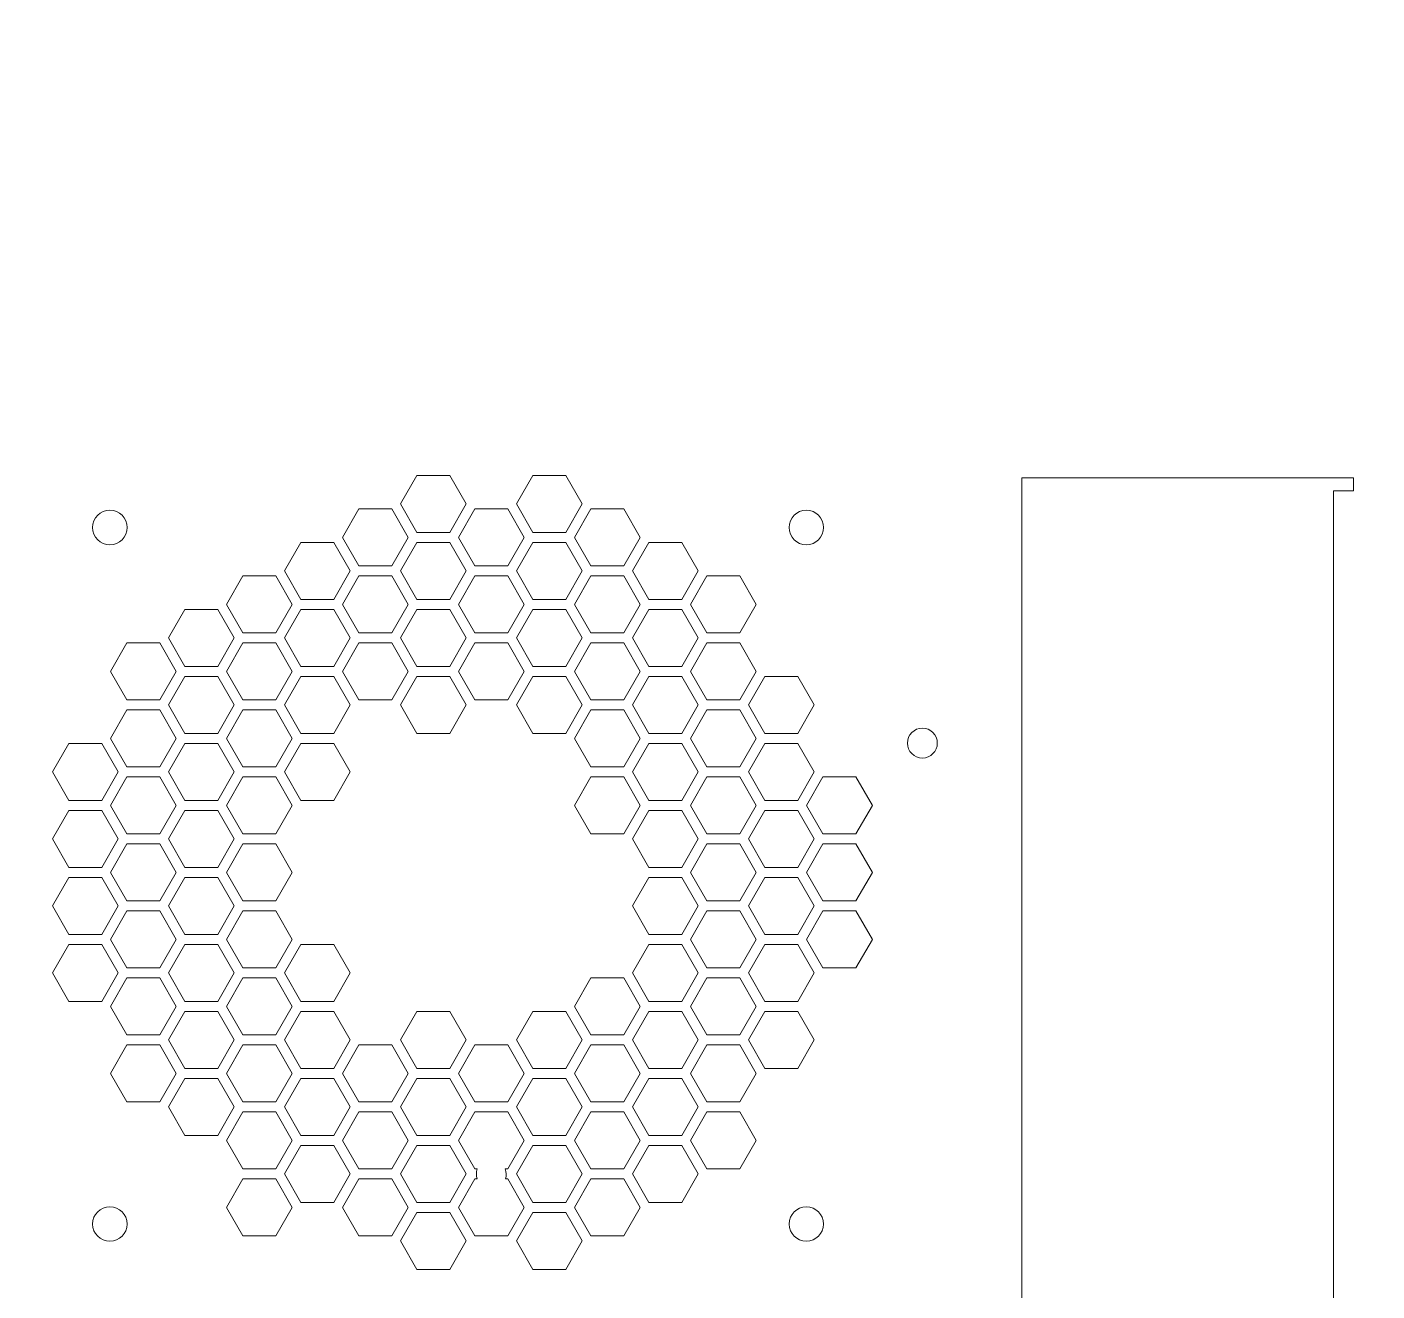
# Model space of a CAD drawing. Header units: millimetres. Extents: x 306002 to 1554695, y -207070 to 1535795.
# Drawn here: x 332720.4 to 333012.3, y -185330.9 to -185057.7 of the extents above; entities that cross this region are included whole.
import ezdxf

# ---------------------------------------------------------------- set-up
doc = ezdxf.new("R2010")
doc.units = ezdxf.units.MM
doc.layers.add('AR__ШТРИХОВКА', color=7, linetype='Continuous', lineweight=9)
doc.layers.add('PDF _Мебель', color=7, linetype='Continuous')

# ---------------------------------------------------------------- blocks, each defined once
blk = doc.blocks.new('Сервисная зона_серверного шкафа')
at = {"layer": 'AR__ШТРИХОВКА', "lineweight": 0, "ltscale": 0.1, "true_color": 0xc7c8ca}
h = blk.add_hatch(dxfattribs=at)
h.set_pattern_fill('ANSI31', color=9, scale=16)
h.set_pattern_definition([(45, (-3777118.67, 1059230.894), (-35.9210245, 35.9210245), [])])
h.paths.add_polyline_path([(72387, 20605.08), (71587.08, 20605.08), (71587.08, 19805.08), (72387, 19805.08)])
edge = h.paths.add_edge_path()
edge.add_line((73187.08, 19805.08), (72387.08, 19805.08))
edge.add_line((72387.08, 19805.08), (72387.08, 19795.08))
edge.add_arc((72404.41, 19032.6), 762.68, -0.18916, 91.30167, ccw=False)
edge.add_line((73167.08, 19030.08), (73167.08, 19015.08))
edge.add_line((73167.08, 19015.08), (73159.5, 19015.08))
edge.add_line((73159.5, 19015.08), (73159.5, 19011.15))
edge.add_line((73159.5, 19011.15), (73101.46, 19011.15))
edge.add_line((73101.46, 19011.15), (73101.46, 19015.08))
edge.add_line((73101.46, 19015.08), (72387.08, 19015.08))
edge.add_line((72387.08, 19015.08), (72387.08, 19005.08))
edge.add_line((72387.08, 19005.08), (73187.08, 19005.08))
edge.add_line((73187.08, 19005.08), (73187.08, 19805.08))
edge = h.paths.add_edge_path(flags=17)
edge.add_line((72387.08, 19795.08), (72387.08, 19030.08))
edge.add_line((72387.08, 19030.08), (73167.08, 19030.08))
edge.add_arc((72404.41, 19032.6), 762.68, 359.81084, 451.30167)
blk = doc.blocks.new('Серверный шкаф 800х800')
at = {"layer": 'PDF _Мебель', "color": 9, "linetype": 'Continuous', "lineweight": 0, "true_color": 0xc7c8ca, "transparency": 33554687}
for p, q in [((72055.74, 19399.6), (72049.57, 19396.04)), ((72061.9, 19396.04), (72055.74, 19399.6)), ((72070.22, 19399.6), (72064.05, 19396.04)), ((72076.39, 19396.04), (72070.22, 19399.6)), ((72084.7, 19399.6), (72078.54, 19396.04)), ((72090.87, 19396.04), (72084.7, 19399.6)), ((72099.18, 19399.6), (72093.02, 19396.04)), ((72105.35, 19396.04), (72099.18, 19399.6)), ((72049.57, 19396.04), (72049.57, 19388.92)), ((72061.9, 19388.92), (72061.9, 19396.04)), ((72064.05, 19396.04), (72064.05, 19388.92)), ((72076.39, 19388.92), (72076.39, 19396.04)), ((72078.54, 19396.04), (72078.54, 19388.92)), ((72090.87, 19388.92), (72090.87, 19396.04)), ((72093.02, 19396.04), (72093.02, 19388.92)), ((72105.35, 19388.92), (72105.35, 19396.04)), ((72049.57, 19388.92), (72055.74, 19385.36)), ((72055.74, 19385.36), (72061.9, 19388.92)), ((72064.05, 19388.92), (72070.22, 19385.36)), ((72070.22, 19385.36), (72076.39, 19388.92)), ((72078.54, 19388.92), (72084.7, 19385.36)), ((72084.7, 19385.36), (72090.87, 19388.92)), ((72093.02, 19388.92), (72099.18, 19385.36)), ((72099.18, 19385.36), (72105.35, 19388.92)), ((72034.02, 19387.06), (72027.85, 19383.5)), ((72040.18, 19383.5), (72034.02, 19387.06)), ((72048.5, 19387.06), (72042.33, 19383.5)), ((72054.66, 19383.5), (72048.5, 19387.06)), ((72062.98, 19387.06), (72056.81, 19383.5)), ((72069.14, 19383.5), (72062.98, 19387.06)), ((72077.46, 19387.06), (72071.3, 19383.5)), ((72083.63, 19383.5), (72077.46, 19387.06)), ((72091.94, 19387.06), (72085.78, 19383.5)), ((72098.11, 19383.5), (72091.94, 19387.06)), ((72106.42, 19387.06), (72100.26, 19383.5)), ((72112.59, 19383.5), (72106.42, 19387.06)), ((72120.91, 19387.06), (72114.74, 19383.5)), ((72127.07, 19383.5), (72120.91, 19387.06)), ((72027.85, 19383.5), (72027.85, 19376.38)), ((72040.18, 19376.38), (72040.18, 19383.5)), ((72042.33, 19383.5), (72042.33, 19376.38)), ((72054.66, 19376.38), (72054.66, 19383.5)), ((72056.81, 19383.5), (72056.81, 19376.38)), ((72069.14, 19376.38), (72069.14, 19383.5)), ((72071.3, 19383.5), (72071.3, 19376.38)), ((72083.63, 19376.38), (72083.63, 19383.5)), ((72085.78, 19383.5), (72085.78, 19376.38)), ((72098.11, 19376.38), (72098.11, 19383.5)), ((72100.26, 19383.5), (72100.26, 19376.38)), ((72112.59, 19376.38), (72112.59, 19383.5)), ((72114.74, 19383.5), (72114.74, 19376.38)), ((72127.07, 19376.38), (72127.07, 19383.5)), ((72027.85, 19376.38), (72034.02, 19372.82)), ((72034.02, 19372.82), (72040.18, 19376.38)), ((72042.33, 19376.38), (72048.5, 19372.82)), ((72048.5, 19372.82), (72054.66, 19376.38)), ((72056.81, 19376.38), (72062.98, 19372.82)), ((72062.98, 19372.82), (72069.14, 19376.38)), ((72071.3, 19376.38), (72077.46, 19372.82)), ((72077.46, 19372.82), (72083.63, 19376.38)), ((72085.78, 19376.38), (72091.94, 19372.82)), ((72091.94, 19372.82), (72098.11, 19376.38)), ((72100.26, 19376.38), (72106.42, 19372.82)), ((72106.42, 19372.82), (72112.59, 19376.38)), ((72114.74, 19376.38), (72120.91, 19372.82)), ((72120.91, 19372.82), (72127.07, 19376.38)), ((72026.78, 19374.52), (72020.61, 19370.96)), ((72032.94, 19370.96), (72026.78, 19374.52)), ((72041.26, 19374.52), (72035.09, 19370.96)), ((72047.42, 19370.96), (72041.26, 19374.52)), ((72055.74, 19374.52), (72049.57, 19370.96)), ((72061.9, 19370.96), (72055.74, 19374.52)), ((72070.22, 19374.52), (72064.05, 19370.96)), ((72076.39, 19370.96), (72070.22, 19374.52)), ((72084.7, 19374.52), (72078.54, 19370.96)), ((72090.87, 19370.96), (72084.7, 19374.52)), ((72099.18, 19374.52), (72093.02, 19370.96)), ((72105.35, 19370.96), (72099.18, 19374.52)), ((72113.67, 19374.52), (72107.5, 19370.96)), ((72119.83, 19370.96), (72113.67, 19374.52)), ((72128.15, 19374.52), (72121.98, 19370.96)), ((72134.31, 19370.96), (72128.15, 19374.52)), ((72020.61, 19370.96), (72020.61, 19363.84)), ((72032.94, 19363.84), (72032.94, 19370.96)), ((72035.09, 19370.96), (72035.09, 19363.84)), ((72047.42, 19363.84), (72047.42, 19370.96)), ((72049.57, 19370.96), (72049.57, 19363.84)), ((72061.9, 19363.84), (72061.9, 19370.96)), ((72064.05, 19370.96), (72064.05, 19363.84)), ((72076.39, 19363.84), (72076.39, 19370.96)), ((72078.54, 19370.96), (72078.54, 19363.84)), ((72090.87, 19363.84), (72090.87, 19370.96)), ((72093.02, 19370.96), (72093.02, 19363.84)), ((72105.35, 19363.84), (72105.35, 19370.96)), ((72107.5, 19370.96), (72107.5, 19363.84)), ((72119.83, 19363.84), (72119.83, 19370.96)), ((72121.98, 19370.96), (72121.98, 19363.84)), ((72134.31, 19363.84), (72134.31, 19370.96)), ((72005.05, 19361.98), (71998.89, 19358.42)), ((72011.22, 19358.42), (72005.05, 19361.98)), ((72019.53, 19361.98), (72013.37, 19358.42)), ((72025.7, 19358.42), (72019.53, 19361.98)), ((72020.61, 19363.84), (72026.78, 19360.28)), ((72026.78, 19360.28), (72032.94, 19363.84)), ((72034.02, 19361.98), (72027.85, 19358.42)), ((72040.18, 19358.42), (72034.02, 19361.98)), ((72035.09, 19363.84), (72041.26, 19360.28)), ((72041.26, 19360.28), (72047.42, 19363.84)), ((72048.5, 19361.98), (72042.33, 19358.42)), ((72054.66, 19358.42), (72048.5, 19361.98)), ((72049.57, 19363.84), (72055.74, 19360.28)), ((72055.74, 19360.28), (72061.9, 19363.84)), ((72062.98, 19361.98), (72056.81, 19358.42)), ((72069.14, 19358.42), (72062.98, 19361.98)), ((72064.05, 19363.84), (72070.22, 19360.28)), ((72070.22, 19360.28), (72076.39, 19363.84)), ((72077.46, 19361.98), (72071.3, 19358.42)), ((72083.63, 19358.42), (72077.46, 19361.98)), ((72078.54, 19363.84), (72084.7, 19360.28)), ((72084.7, 19360.28), (72090.87, 19363.84)), ((72091.94, 19361.98), (72085.78, 19358.42)), ((72098.11, 19358.42), (72091.94, 19361.98)), ((72093.02, 19363.84), (72099.18, 19360.28)), ((72099.18, 19360.28), (72105.35, 19363.84)), ((72106.42, 19361.98), (72100.26, 19358.42)), ((72112.59, 19358.42), (72106.42, 19361.98)), ((72107.5, 19363.84), (72113.67, 19360.28)), ((72113.67, 19360.28), (72119.83, 19363.84)), ((72120.91, 19361.98), (72114.74, 19358.42)), ((72127.07, 19358.42), (72120.91, 19361.98)), ((72121.98, 19363.84), (72128.15, 19360.28)), ((72128.15, 19360.28), (72134.31, 19363.84)), ((72135.39, 19361.98), (72129.22, 19358.42)), ((72141.55, 19358.42), (72135.39, 19361.98)), ((71998.89, 19358.42), (71998.89, 19351.3)), ((72011.22, 19351.3), (72011.22, 19358.42)), ((72013.37, 19358.42), (72013.37, 19351.3)), ((72025.7, 19351.3), (72025.7, 19358.42)), ((72027.85, 19358.42), (72027.85, 19351.3)), ((72040.18, 19351.3), (72040.18, 19358.42)), ((72042.33, 19358.42), (72042.33, 19351.3)), ((72054.66, 19351.3), (72054.66, 19358.42)), ((72056.81, 19358.42), (72056.81, 19351.3)), ((72069.14, 19351.3), (72069.14, 19358.42)), ((72071.3, 19358.42), (72071.3, 19351.3)), ((72083.63, 19351.3), (72083.63, 19358.42)), ((72085.78, 19358.42), (72085.78, 19351.3)), ((72098.11, 19351.3), (72098.11, 19358.42)), ((72100.26, 19358.42), (72100.26, 19351.3)), ((72112.59, 19351.3), (72112.59, 19358.42)), ((72114.74, 19358.42), (72114.74, 19351.3)), ((72127.07, 19351.3), (72127.07, 19358.42)), ((72129.22, 19358.42), (72129.22, 19351.3)), ((72141.55, 19351.3), (72141.55, 19358.42)), ((71998.89, 19351.3), (72005.05, 19347.74)), ((72005.05, 19347.74), (72011.22, 19351.3)), ((72013.37, 19351.3), (72019.53, 19347.74)), ((72019.53, 19347.74), (72025.7, 19351.3)), ((72027.85, 19351.3), (72034.02, 19347.74)), ((72034.02, 19347.74), (72040.18, 19351.3)), ((72042.33, 19351.3), (72048.5, 19347.74)), ((72048.5, 19347.74), (72054.66, 19351.3)), ((72056.81, 19351.3), (72062.98, 19347.74)), ((72062.98, 19347.74), (72069.14, 19351.3)), ((72071.3, 19351.3), (72077.46, 19347.74)), ((72077.46, 19347.74), (72083.63, 19351.3)), ((72085.78, 19351.3), (72091.94, 19347.74)), ((72091.94, 19347.74), (72098.11, 19351.3)), ((72100.26, 19351.3), (72106.42, 19347.74)), ((72106.42, 19347.74), (72112.59, 19351.3)), ((72114.74, 19351.3), (72120.91, 19347.74)), ((72120.91, 19347.74), (72127.07, 19351.3)), ((72129.22, 19351.3), (72135.39, 19347.74)), ((72135.39, 19347.74), (72141.55, 19351.3)), ((72012.29, 19349.44), (72006.13, 19345.88)), ((72018.46, 19345.88), (72012.29, 19349.44)), ((72026.78, 19349.44), (72020.61, 19345.88)), ((72032.94, 19345.88), (72026.78, 19349.44)), ((72041.26, 19349.44), (72035.09, 19345.88)), ((72047.42, 19345.88), (72041.26, 19349.44)), ((72055.74, 19349.44), (72049.57, 19345.88)), ((72061.9, 19345.88), (72055.74, 19349.44)), ((72099.18, 19349.44), (72093.02, 19345.88)), ((72105.35, 19345.88), (72099.18, 19349.44)), ((72113.67, 19349.44), (72107.5, 19345.88)), ((72119.83, 19345.88), (72113.67, 19349.44)), ((72128.15, 19349.44), (72121.98, 19345.88)), ((72134.31, 19345.88), (72128.15, 19349.44)), ((72142.63, 19349.44), (72136.46, 19345.88)), ((72148.79, 19345.88), (72142.63, 19349.44)), ((72006.13, 19345.88), (72006.13, 19338.76)), ((72018.46, 19338.76), (72018.46, 19345.88)), ((72020.61, 19345.88), (72020.61, 19338.76)), ((72032.94, 19338.76), (72032.94, 19345.88)), ((72035.09, 19345.88), (72035.09, 19338.76)), ((72047.42, 19338.76), (72047.42, 19345.88)), ((72049.57, 19345.88), (72049.57, 19338.76)), ((72061.9, 19338.76), (72061.9, 19345.88)), ((72093.02, 19345.88), (72093.02, 19338.76)), ((72105.35, 19338.76), (72105.35, 19345.88)), ((72107.5, 19345.88), (72107.5, 19338.76)), ((72119.83, 19338.76), (72119.83, 19345.88)), ((72121.98, 19345.88), (72121.98, 19338.76)), ((72134.31, 19338.76), (72134.31, 19345.88)), ((72136.46, 19345.88), (72136.46, 19338.76)), ((72148.79, 19338.76), (72148.79, 19345.88)), ((72006.13, 19338.76), (72012.29, 19335.2)), ((72012.29, 19335.2), (72018.46, 19338.76)), ((72020.61, 19338.76), (72026.78, 19335.2)), ((72026.78, 19335.2), (72032.94, 19338.76)), ((72035.09, 19338.76), (72041.26, 19335.2)), ((72041.26, 19335.2), (72047.42, 19338.76)), ((72049.57, 19338.76), (72055.74, 19335.2)), ((72055.74, 19335.2), (72061.9, 19338.76)), ((72093.02, 19338.76), (72099.18, 19335.2)), ((72099.18, 19335.2), (72105.35, 19338.76)), ((72107.5, 19338.76), (72113.67, 19335.2)), ((72113.67, 19335.2), (72119.83, 19338.76)), ((72121.98, 19338.76), (72128.15, 19335.2)), ((72128.15, 19335.2), (72134.31, 19338.76)), ((72136.46, 19338.76), (72142.63, 19335.2)), ((72142.63, 19335.2), (72148.79, 19338.76)), ((72005.05, 19336.9), (71998.89, 19333.34)), ((72011.22, 19333.34), (72005.05, 19336.9)), ((72019.53, 19336.9), (72013.37, 19333.34)), ((72025.7, 19333.34), (72019.53, 19336.9)), ((72034.02, 19336.9), (72027.85, 19333.34)), ((72040.18, 19333.34), (72034.02, 19336.9)), ((72120.91, 19336.9), (72114.74, 19333.34)), ((72127.07, 19333.34), (72120.91, 19336.9)), ((72135.39, 19336.9), (72129.22, 19333.34)), ((72141.55, 19333.34), (72135.39, 19336.9)), ((72149.87, 19336.9), (72143.7, 19333.34)), ((72156.03, 19333.34), (72149.87, 19336.9)), ((71998.89, 19333.34), (71998.89, 19326.22)), ((72011.22, 19326.22), (72011.22, 19333.34)), ((72013.37, 19333.34), (72013.37, 19326.22)), ((72025.7, 19326.22), (72025.7, 19333.34)), ((72027.85, 19333.34), (72027.85, 19326.22)), ((72040.18, 19326.22), (72040.18, 19333.34)), ((72114.74, 19333.34), (72114.74, 19326.22)), ((72127.07, 19326.22), (72127.07, 19333.34)), ((72129.22, 19333.34), (72129.22, 19326.22)), ((72141.55, 19326.22), (72141.55, 19333.34)), ((72143.7, 19333.34), (72143.7, 19326.22)), ((72156.03, 19326.22), (72156.03, 19333.34)), ((71997.81, 19324.35), (71991.65, 19320.79)), ((72003.98, 19320.79), (71997.81, 19324.35)), ((71998.89, 19326.22), (72005.05, 19322.66)), ((72005.05, 19322.66), (72011.22, 19326.22)), ((72012.29, 19324.35), (72006.13, 19320.79)), ((72018.46, 19320.79), (72012.29, 19324.35)), ((72013.37, 19326.22), (72019.53, 19322.66)), ((72019.53, 19322.66), (72025.7, 19326.22)), ((72026.78, 19324.35), (72020.61, 19320.79)), ((72032.94, 19320.79), (72026.78, 19324.35)), ((72027.85, 19326.22), (72034.02, 19322.66)), ((72034.02, 19322.66), (72040.18, 19326.22)), ((72041.26, 19324.35), (72035.09, 19320.79)), ((72047.42, 19320.79), (72041.26, 19324.35)), ((72113.67, 19324.35), (72107.5, 19320.79)), ((72119.83, 19320.79), (72113.67, 19324.35)), ((72114.74, 19326.22), (72120.91, 19322.66)), ((72120.91, 19322.66), (72127.07, 19326.22)), ((72128.15, 19324.35), (72121.98, 19320.79)), ((72134.31, 19320.79), (72128.15, 19324.35)), ((72129.22, 19326.22), (72135.39, 19322.66)), ((72135.39, 19322.66), (72141.55, 19326.22)), ((72142.63, 19324.35), (72136.46, 19320.79)), ((72148.79, 19320.79), (72142.63, 19324.35)), ((72143.7, 19326.22), (72149.87, 19322.66)), ((72149.87, 19322.66), (72156.03, 19326.22)), ((72157.11, 19324.35), (72150.94, 19320.79)), ((72163.28, 19320.79), (72157.11, 19324.35)), ((71991.65, 19320.79), (71991.65, 19313.67)), ((72003.98, 19313.67), (72003.98, 19320.79)), ((72006.13, 19320.79), (72006.13, 19313.67)), ((72018.46, 19313.67), (72018.46, 19320.79)), ((72020.61, 19320.79), (72020.61, 19313.67)), ((72032.94, 19313.67), (72032.94, 19320.79)), ((72035.09, 19320.79), (72035.09, 19313.67)), ((72047.42, 19313.67), (72047.42, 19320.79)), ((72107.5, 19320.79), (72107.5, 19313.67)), ((72119.83, 19313.67), (72119.83, 19320.79)), ((72121.98, 19320.79), (72121.98, 19313.67)), ((72134.31, 19313.67), (72134.31, 19320.79)), ((72136.46, 19320.79), (72136.46, 19313.67)), ((72148.79, 19313.67), (72148.79, 19320.79)), ((72150.94, 19320.79), (72150.94, 19313.67)), ((72163.28, 19313.67), (72163.28, 19320.79)), ((71991.65, 19313.67), (71997.81, 19310.12)), ((71997.81, 19310.12), (72003.98, 19313.67)), ((72005.05, 19311.81), (71998.89, 19308.25)), ((72011.22, 19308.25), (72005.05, 19311.81)), ((72006.13, 19313.67), (72012.29, 19310.12)), ((72012.29, 19310.12), (72018.46, 19313.67)), ((72019.53, 19311.81), (72013.37, 19308.25)), ((72025.7, 19308.25), (72019.53, 19311.81)), ((72020.61, 19313.67), (72026.78, 19310.12)), ((72026.78, 19310.12), (72032.94, 19313.67)), ((72034.02, 19311.81), (72027.85, 19308.25)), ((72040.18, 19308.25), (72034.02, 19311.81)), ((72035.09, 19313.67), (72041.26, 19310.12)), ((72041.26, 19310.12), (72047.42, 19313.67)), ((72107.5, 19313.67), (72113.67, 19310.12)), ((72113.67, 19310.12), (72119.83, 19313.67)), ((72120.91, 19311.81), (72114.74, 19308.25)), ((72127.07, 19308.25), (72120.91, 19311.81)), ((72121.98, 19313.67), (72128.15, 19310.12)), ((72128.15, 19310.12), (72134.31, 19313.67)), ((72135.39, 19311.81), (72129.22, 19308.25)), ((72141.55, 19308.25), (72135.39, 19311.81)), ((72136.46, 19313.67), (72142.63, 19310.12)), ((72142.63, 19310.12), (72148.79, 19313.67)), ((72149.87, 19311.81), (72143.7, 19308.25)), ((72156.03, 19308.25), (72149.87, 19311.81)), ((72150.94, 19313.67), (72157.11, 19310.12)), ((72157.11, 19310.12), (72163.28, 19313.67)), ((71998.89, 19308.25), (71998.89, 19301.13)), ((72011.22, 19307.78), (72011.22, 19308.25)), ((72013.37, 19308.25), (72013.37, 19307.73)), ((72025.7, 19301.13), (72025.7, 19308.25)), ((72027.85, 19308.25), (72027.85, 19301.13)), ((72040.18, 19301.13), (72040.18, 19308.25)), ((72114.74, 19308.25), (72114.74, 19301.13)), ((72127.07, 19301.13), (72127.07, 19308.25)), ((72129.22, 19308.25), (72129.22, 19301.13)), ((72141.55, 19301.13), (72141.55, 19308.25)), ((72143.7, 19308.25), (72143.7, 19301.13)), ((72156.03, 19301.13), (72156.03, 19308.25)), ((71998.89, 19301.13), (72005.05, 19297.57)), ((72005.05, 19297.57), (72011.22, 19301.13)), ((72011.22, 19301.13), (72011.22, 19301.64)), ((72013.37, 19301.7), (72013.37, 19301.13)), ((72013.37, 19301.13), (72019.53, 19297.57)), ((72019.53, 19297.57), (72025.7, 19301.13)), ((72027.85, 19301.13), (72034.02, 19297.57)), ((72034.02, 19297.57), (72040.18, 19301.13)), ((72114.74, 19301.13), (72120.91, 19297.57)), ((72120.91, 19297.57), (72127.07, 19301.13)), ((72129.22, 19301.13), (72135.39, 19297.57)), ((72135.39, 19297.57), (72141.55, 19301.13)), ((72143.7, 19301.13), (72149.87, 19297.57)), ((72149.87, 19297.57), (72156.03, 19301.13)), ((71997.81, 19299.27), (71991.65, 19295.71)), ((72003.98, 19295.71), (71997.81, 19299.27)), ((72012.29, 19299.27), (72006.13, 19295.71)), ((72018.46, 19295.71), (72012.29, 19299.27)), ((72026.78, 19299.27), (72020.61, 19295.71)), ((72032.94, 19295.71), (72026.78, 19299.27)), ((72041.26, 19299.27), (72035.09, 19295.71)), ((72047.42, 19295.71), (72041.26, 19299.27)), ((72113.67, 19299.27), (72107.5, 19295.71)), ((72119.83, 19295.71), (72113.67, 19299.27)), ((72128.15, 19299.27), (72121.98, 19295.71)), ((72134.31, 19295.71), (72128.15, 19299.27)), ((72142.63, 19299.27), (72136.46, 19295.71)), ((72148.79, 19295.71), (72142.63, 19299.27)), ((72157.11, 19299.27), (72150.94, 19295.71)), ((72163.28, 19295.71), (72157.11, 19299.27)), ((71991.65, 19295.71), (71991.65, 19288.59)), ((72003.98, 19288.59), (72003.98, 19295.71)), ((72006.13, 19295.71), (72006.13, 19288.59)), ((72018.46, 19288.59), (72018.46, 19295.71)), ((72020.61, 19295.71), (72020.61, 19288.59)), ((72032.94, 19288.59), (72032.94, 19295.71)), ((72035.09, 19295.71), (72035.09, 19288.59)), ((72047.42, 19288.59), (72047.42, 19295.71)), ((72107.5, 19295.71), (72107.5, 19288.59)), ((72119.83, 19288.59), (72119.83, 19295.71)), ((72121.98, 19295.71), (72121.98, 19288.59)), ((72134.31, 19288.59), (72134.31, 19295.71)), ((72136.46, 19295.71), (72136.46, 19288.59)), ((72148.79, 19288.59), (72148.79, 19295.71)), ((72150.94, 19295.71), (72150.94, 19288.59)), ((72163.28, 19288.59), (72163.28, 19295.71)), ((71991.65, 19288.59), (71997.81, 19285.03)), ((71997.81, 19285.03), (72003.98, 19288.59)), ((72006.13, 19288.59), (72012.29, 19285.03)), ((72012.29, 19285.03), (72018.46, 19288.59)), ((72020.61, 19288.59), (72026.78, 19285.03)), ((72026.78, 19285.03), (72032.94, 19288.59)), ((72035.09, 19288.59), (72041.26, 19285.03)), ((72041.26, 19285.03), (72047.42, 19288.59)), ((72107.5, 19288.59), (72113.67, 19285.03)), ((72113.67, 19285.03), (72119.83, 19288.59)), ((72121.98, 19288.59), (72128.15, 19285.03)), ((72128.15, 19285.03), (72134.31, 19288.59)), ((72136.46, 19288.59), (72142.63, 19285.03)), ((72142.63, 19285.03), (72148.79, 19288.59)), ((72150.94, 19288.59), (72157.11, 19285.03)), ((72157.11, 19285.03), (72163.28, 19288.59)), ((72005.05, 19286.73), (71998.89, 19283.17)), ((72011.22, 19283.17), (72005.05, 19286.73)), ((72019.53, 19286.73), (72013.37, 19283.17)), ((72025.7, 19283.17), (72019.53, 19286.73)), ((72034.02, 19286.73), (72027.85, 19283.17)), ((72040.18, 19283.17), (72034.02, 19286.73)), ((72048.5, 19286.73), (72042.33, 19283.17)), ((72054.66, 19283.17), (72048.5, 19286.73)), ((72091.94, 19286.73), (72085.78, 19283.17)), ((72098.11, 19283.17), (72091.94, 19286.73)), ((72106.42, 19286.73), (72100.26, 19283.17)), ((72112.59, 19283.17), (72106.42, 19286.73)), ((72120.91, 19286.73), (72114.74, 19283.17)), ((72127.07, 19283.17), (72120.91, 19286.73)), ((72135.39, 19286.73), (72129.22, 19283.17)), ((72141.55, 19283.17), (72135.39, 19286.73)), ((72149.87, 19286.73), (72143.7, 19283.17)), ((72156.03, 19283.17), (72149.87, 19286.73)), ((71998.89, 19283.17), (71998.89, 19276.05)), ((72011.22, 19276.05), (72011.22, 19283.17)), ((72013.37, 19283.17), (72013.37, 19276.05)), ((72025.7, 19276.05), (72025.7, 19283.17)), ((72027.85, 19283.17), (72027.85, 19276.05)), ((72040.18, 19276.05), (72040.18, 19283.17)), ((72042.33, 19283.17), (72042.33, 19276.05)), ((72054.66, 19276.05), (72054.66, 19283.17)), ((72085.78, 19283.17), (72085.78, 19276.05)), ((72098.11, 19276.05), (72098.11, 19283.17)), ((72100.26, 19283.17), (72100.26, 19276.05)), ((72112.59, 19276.05), (72112.59, 19283.17)), ((72114.74, 19283.17), (72114.74, 19276.05)), ((72127.07, 19276.05), (72127.07, 19283.17)), ((72129.22, 19283.17), (72129.22, 19276.05)), ((72141.55, 19276.05), (72141.55, 19283.17)), ((72143.7, 19283.17), (72143.7, 19276.05)), ((72156.03, 19276.05), (72156.03, 19283.17)), ((71998.89, 19276.05), (72005.05, 19272.49)), ((72005.05, 19272.49), (72011.22, 19276.05)), ((72012.29, 19274.19), (72006.13, 19270.63)), ((72018.46, 19270.63), (72012.29, 19274.19)), ((72013.37, 19276.05), (72019.53, 19272.49)), ((72019.53, 19272.49), (72025.7, 19276.05)), ((72026.78, 19274.19), (72020.61, 19270.63)), ((72032.94, 19270.63), (72026.78, 19274.19)), ((72027.85, 19276.05), (72034.02, 19272.49)), ((72034.02, 19272.49), (72040.18, 19276.05)), ((72041.26, 19274.19), (72035.09, 19270.63)), ((72047.42, 19270.63), (72041.26, 19274.19)), ((72042.33, 19276.05), (72048.5, 19272.49)), ((72048.5, 19272.49), (72054.66, 19276.05)), ((72055.74, 19274.19), (72049.57, 19270.63)), ((72061.9, 19270.63), (72055.74, 19274.19)), ((72070.22, 19274.19), (72064.05, 19270.63)), ((72076.39, 19270.63), (72070.22, 19274.19)), ((72084.7, 19274.19), (72078.54, 19270.63)), ((72090.87, 19270.63), (72084.7, 19274.19)), ((72085.78, 19276.05), (72091.94, 19272.49)), ((72091.94, 19272.49), (72098.11, 19276.05)), ((72099.18, 19274.19), (72093.02, 19270.63)), ((72105.35, 19270.63), (72099.18, 19274.19)), ((72100.26, 19276.05), (72106.42, 19272.49)), ((72106.42, 19272.49), (72112.59, 19276.05)), ((72113.67, 19274.19), (72107.5, 19270.63)), ((72119.83, 19270.63), (72113.67, 19274.19)), ((72114.74, 19276.05), (72120.91, 19272.49)), ((72120.91, 19272.49), (72127.07, 19276.05)), ((72128.15, 19274.19), (72121.98, 19270.63)), ((72134.31, 19270.63), (72128.15, 19274.19)), ((72129.22, 19276.05), (72135.39, 19272.49)), ((72135.39, 19272.49), (72141.55, 19276.05)), ((72142.63, 19274.19), (72136.46, 19270.63)), ((72148.79, 19270.63), (72142.63, 19274.19)), ((72143.7, 19276.05), (72149.87, 19272.49)), ((72149.87, 19272.49), (72156.03, 19276.05)), ((72006.13, 19270.63), (72006.13, 19263.51)), ((72018.46, 19263.51), (72018.46, 19270.63)), ((72020.61, 19270.63), (72020.61, 19263.51)), ((72032.94, 19263.51), (72032.94, 19270.63)), ((72035.09, 19270.63), (72035.09, 19263.51)), ((72047.42, 19263.51), (72047.42, 19270.63)), ((72049.57, 19270.63), (72049.57, 19263.51)), ((72061.9, 19263.51), (72061.9, 19270.63)), ((72064.05, 19270.63), (72064.05, 19263.51)), ((72076.39, 19263.51), (72076.39, 19270.63)), ((72078.54, 19270.63), (72078.54, 19263.51)), ((72090.87, 19263.51), (72090.87, 19270.63)), ((72093.02, 19270.63), (72093.02, 19263.51)), ((72105.35, 19263.51), (72105.35, 19270.63)), ((72107.5, 19270.63), (72107.5, 19263.51)), ((72119.83, 19263.51), (72119.83, 19270.63)), ((72121.98, 19270.63), (72121.98, 19263.51)), ((72134.31, 19263.51), (72134.31, 19270.63)), ((72136.46, 19270.63), (72136.46, 19263.51)), ((72148.79, 19263.51), (72148.79, 19270.63)), ((72006.13, 19263.51), (72012.29, 19259.95)), ((72012.29, 19259.95), (72018.46, 19263.51)), ((72020.61, 19263.51), (72026.78, 19259.95)), ((72026.78, 19259.95), (72032.94, 19263.51)), ((72035.09, 19263.51), (72041.26, 19259.95)), ((72041.26, 19259.95), (72047.42, 19263.51)), ((72049.57, 19263.51), (72055.74, 19259.95)), ((72055.74, 19259.95), (72061.9, 19263.51)), ((72064.05, 19263.51), (72070.22, 19259.95)), ((72070.22, 19259.95), (72076.39, 19263.51)), ((72078.54, 19263.51), (72084.7, 19259.95)), ((72084.7, 19259.95), (72090.87, 19263.51)), ((72093.02, 19263.51), (72099.18, 19259.95)), ((72099.18, 19259.95), (72105.35, 19263.51)), ((72107.5, 19263.51), (72113.67, 19259.95)), ((72113.67, 19259.95), (72119.83, 19263.51)), ((72121.98, 19263.51), (72128.15, 19259.95)), ((72128.15, 19259.95), (72134.31, 19263.51)), ((72136.46, 19263.51), (72142.63, 19259.95)), ((72142.63, 19259.95), (72148.79, 19263.51)), ((72019.53, 19261.65), (72013.37, 19258.09)), ((72025.7, 19258.09), (72019.53, 19261.65)), ((72034.02, 19261.65), (72027.85, 19258.09)), ((72040.18, 19258.09), (72034.02, 19261.65)), ((72048.5, 19261.65), (72042.33, 19258.09)), ((72054.66, 19258.09), (72048.5, 19261.65)), ((72062.98, 19261.65), (72056.81, 19258.09)), ((72069.14, 19258.09), (72062.98, 19261.65)), ((72077.46, 19261.65), (72071.3, 19258.09)), ((72083.63, 19258.09), (72077.46, 19261.65)), ((72091.94, 19261.65), (72085.78, 19258.09)), ((72098.11, 19258.09), (72091.94, 19261.65)), ((72106.42, 19261.65), (72100.26, 19258.09)), ((72112.59, 19258.09), (72106.42, 19261.65)), ((72120.91, 19261.65), (72114.74, 19258.09)), ((72127.07, 19258.09), (72120.91, 19261.65)), ((72135.39, 19261.65), (72129.22, 19258.09)), ((72141.55, 19258.09), (72135.39, 19261.65)), ((72013.37, 19258.09), (72013.37, 19250.97)), ((72025.7, 19250.97), (72025.7, 19258.09)), ((72027.85, 19258.09), (72027.85, 19250.97)), ((72040.18, 19250.97), (72040.18, 19258.09)), ((72042.33, 19258.09), (72042.33, 19250.97)), ((72054.66, 19250.97), (72054.66, 19258.09)), ((72056.81, 19258.09), (72056.81, 19250.97)), ((72069.14, 19250.97), (72069.14, 19258.09)), ((72071.3, 19258.09), (72071.3, 19250.97)), ((72083.63, 19250.97), (72083.63, 19258.09)), ((72085.78, 19258.09), (72085.78, 19250.97)), ((72098.11, 19250.97), (72098.11, 19258.09)), ((72100.26, 19258.09), (72100.26, 19250.97)), ((72112.59, 19250.97), (72112.59, 19258.09)), ((72114.74, 19258.09), (72114.74, 19250.97)), ((72127.07, 19250.97), (72127.07, 19258.09)), ((72129.22, 19258.09), (72129.22, 19250.97)), ((72141.55, 19250.97), (72141.55, 19258.09)), ((72013.37, 19250.97), (72019.53, 19247.41)), ((72019.53, 19247.41), (72025.7, 19250.97)), ((72027.85, 19250.97), (72034.02, 19247.41)), ((72034.02, 19247.41), (72040.18, 19250.97)), ((72042.33, 19250.97), (72048.5, 19247.41)), ((72048.5, 19247.41), (72054.66, 19250.97)), ((72056.81, 19250.97), (72062.98, 19247.41)), ((72062.98, 19247.41), (72069.14, 19250.97)), ((72071.3, 19250.97), (72077.46, 19247.41)), ((72077.46, 19247.41), (72083.63, 19250.97)), ((72085.78, 19250.97), (72091.94, 19247.41)), ((72091.94, 19247.41), (72098.11, 19250.97)), ((72100.26, 19250.97), (72106.42, 19247.41)), ((72106.42, 19247.41), (72112.59, 19250.97)), ((72114.74, 19250.97), (72120.91, 19247.41)), ((72120.91, 19247.41), (72127.07, 19250.97)), ((72129.22, 19250.97), (72135.39, 19247.41)), ((72135.39, 19247.41), (72141.55, 19250.97)), ((72041.26, 19249.1), (72035.09, 19245.55)), ((72047.42, 19245.55), (72041.26, 19249.1)), ((72055.74, 19249.1), (72049.57, 19245.55)), ((72061.9, 19245.55), (72055.74, 19249.1)), ((72070.22, 19249.1), (72064.05, 19245.55)), ((72076.39, 19245.55), (72070.22, 19249.1)), ((72084.7, 19249.1), (72078.54, 19245.55)), ((72090.87, 19245.55), (72084.7, 19249.1)), ((72099.18, 19249.1), (72093.02, 19245.55)), ((72105.35, 19245.55), (72099.18, 19249.1)), ((72113.67, 19249.1), (72107.5, 19245.55)), ((72119.83, 19245.55), (72113.67, 19249.1)), ((72035.09, 19245.55), (72035.09, 19238.43)), ((72047.42, 19238.43), (72047.42, 19245.55)), ((72049.57, 19245.55), (72049.57, 19238.43)), ((72061.9, 19238.43), (72061.9, 19245.55)), ((72064.05, 19245.55), (72064.05, 19238.43)), ((72076.39, 19238.43), (72076.39, 19245.55)), ((72078.54, 19245.55), (72078.54, 19238.43)), ((72090.87, 19238.43), (72090.87, 19245.55)), ((72093.02, 19245.55), (72093.02, 19238.43)), ((72105.35, 19238.43), (72105.35, 19245.55)), ((72107.5, 19245.55), (72107.5, 19238.43)), ((72119.83, 19238.43), (72119.83, 19245.55)), ((72035.09, 19238.43), (72041.26, 19234.87)), ((72041.26, 19234.87), (72047.42, 19238.43)), ((72049.57, 19238.43), (72055.74, 19234.87)), ((72055.74, 19234.87), (72061.9, 19238.43)), ((72062.98, 19236.56), (72056.81, 19233)), ((72069.14, 19233), (72062.98, 19236.56)), ((72064.05, 19238.43), (72070.22, 19234.87)), ((72070.22, 19234.87), (72076.39, 19238.43)), ((72077.46, 19236.56), (72071.3, 19233)), ((72083.63, 19233), (72077.46, 19236.56)), ((72078.54, 19238.43), (72084.7, 19234.87)), ((72084.7, 19234.87), (72090.87, 19238.43)), ((72091.94, 19236.56), (72085.78, 19233)), ((72098.11, 19233), (72091.94, 19236.56)), ((72093.02, 19238.43), (72099.18, 19234.87)), ((72099.18, 19234.87), (72105.35, 19238.43)), ((72107.5, 19238.43), (72113.67, 19234.87)), ((72113.67, 19234.87), (72119.83, 19238.43)), ((72056.81, 19233), (72056.81, 19225.88)), ((72069.14, 19225.88), (72069.14, 19233)), ((72071.3, 19233), (72071.3, 19225.88)), ((72083.63, 19225.88), (72083.63, 19233)), ((72085.78, 19233), (72085.78, 19225.88)), ((72098.11, 19225.88), (72098.11, 19233)), ((72056.81, 19225.88), (72062.98, 19222.32)), ((72062.98, 19222.32), (72069.14, 19225.88)), ((72071.3, 19225.88), (72077.46, 19222.32)), ((72077.46, 19222.32), (72083.63, 19225.88)), ((72085.78, 19225.88), (72091.94, 19222.32)), ((72091.94, 19222.32), (72098.11, 19225.88)), ((71804.32, 19190.01), (72162.77, 19190.01)), ((72162.77, 19190.01), (72162.77, 19118.31)), ((71807.19, 19122.62), (72159.91, 19122.62)), ((72159.91, 19122.62), (72159.91, 19118.31)), ((72162.77, 19118.31), (72159.91, 19118.31))]:
    blk.add_line(p, q, dxfattribs=at)
for centre, radius in [((72001.47, 19387.16), 3.73), ((72152.02, 19387.16), 3.73), ((72001.47, 19236.6), 3.73), ((72152.02, 19236.6), 3.73), ((72105.42, 19211.51), 3.23)]:
    blk.add_circle(centre, radius, dxfattribs=at)
for start, end in [(69.1725, 108.1262), (251.8738, 290.8275)]:
    blk.add_arc((72012.22, 19304.71), 3.23, start, end, dxfattribs=at)

msp = doc.modelspace()

# ---------------------------------------------------------------- block references
at = {"color": 5, "lineweight": 0, "rotation": 90}
for name in ['Сервисная зона_серверного шкафа', 'Серверный шкаф 800х800']:
    msp.add_blockref(name, (352125.51, -257317.94), dxfattribs=at)

doc.saveas('drawing.dxf')
